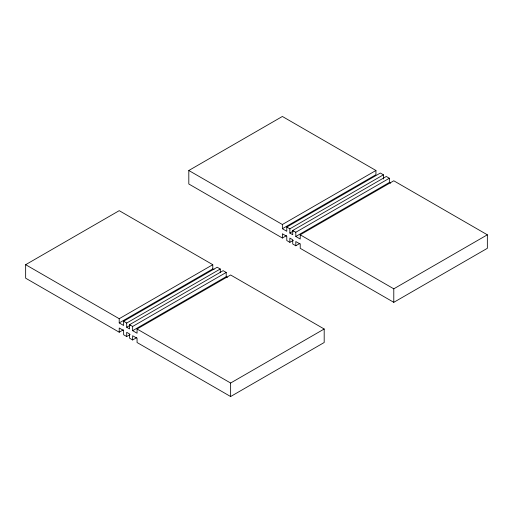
<?xml version="1.0" encoding="UTF-8"?>
<svg xmlns="http://www.w3.org/2000/svg" width="513" height="513" viewBox="0 0 513 513"><rect width="100%" height="100%" fill="white"/><g stroke="black" fill="none" stroke-linecap="round" stroke-linejoin="round"><path stroke-width="0.77" d="M123.377 329.808L119.215 332.212L25.65 278.193L25.65 264.689L119.215 210.67L212.78 264.689L212.78 268.908L119.215 322.927L119.215 318.708L212.78 264.689M286.536 235.608L282.374 238.013L188.81 183.994L188.81 170.489L282.374 116.47L375.939 170.489L375.939 174.709L282.374 228.727L282.374 224.508L375.939 170.489M119.215 322.927L123.633 325.473L123.633 321.253L217.198 267.235L220.263 269.004L220.263 272.525M282.374 228.727L286.793 231.273L286.793 227.054L380.357 173.035L383.423 174.805L383.423 179.024M123.633 321.253L126.698 323.023L220.263 269.004M286.793 227.054L289.858 228.824L383.423 174.805M126.698 323.023L126.698 327.243L129.577 328.91L129.577 324.691L223.142 270.672L226.207 272.441L226.207 276.661L132.643 330.68L132.643 326.46L226.207 272.441M289.858 228.824L289.858 233.049L292.737 234.71L292.737 230.491L386.302 176.472L389.367 178.242L389.367 182.461L295.802 236.48L295.802 232.261L389.367 178.242M126.698 327.243L130.161 325.242M289.858 233.049L293.321 231.042M132.643 330.68L137.061 333.226L137.061 329.006L230.626 274.987L324.19 329.006L324.19 342.511L230.626 396.53L137.061 342.511L137.061 338.291L132.643 335.746L132.643 339.965L129.577 338.195L129.577 333.976L126.698 332.309L126.698 336.528L123.633 334.758L123.633 330.539L119.215 327.993L119.215 332.212M295.802 236.48L300.22 239.026L300.22 234.807L393.785 180.788L487.35 234.807L487.35 248.311L393.785 302.33L300.22 248.311L300.22 244.092L295.802 241.546L295.802 245.765L292.737 243.996L292.737 239.776L289.858 238.109L289.858 242.328L286.793 240.559L286.793 236.339L282.374 233.793L282.374 238.013M126.698 336.528L130.161 334.527M289.858 242.328L293.321 240.328M132.643 339.965L136.804 337.56M295.802 245.765L299.964 243.367M137.061 329.006L230.626 383.025L324.19 329.006M300.22 234.807L393.785 288.825L487.35 234.807M389.367 182.461L390.63 183.186M188.81 170.489L282.374 224.508M292.737 230.491L295.802 232.261M212.78 268.908L214.043 269.633M226.207 276.661L227.471 277.386M25.65 264.689L119.215 318.708M129.577 324.691L132.643 326.46M393.785 288.825L393.785 302.33M230.626 383.025L230.626 396.53"/></g></svg>
